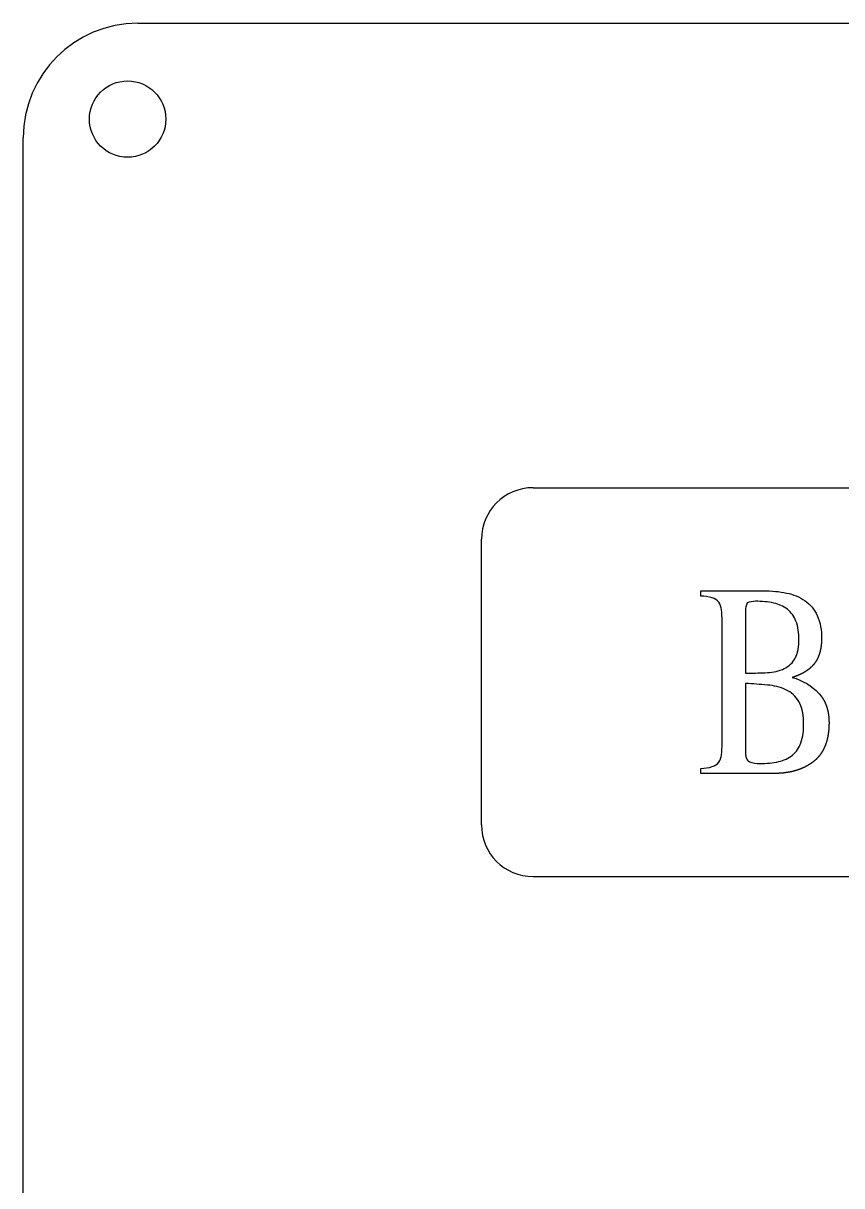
# Model space of a CAD drawing. Header units: millimetres. Extents: x -2194 to 1361, y -607 to 684.
# Drawn here: x 547 to 568.44, y 600.08 to 630.52 of the extents above; entities that cross this region are included whole.
import ezdxf

# ---------------------------------------------------------------- set-up
doc = ezdxf.new("R2010")
doc.units = ezdxf.units.MM
doc.layers.add('l1 2mm', color=7, linetype='Continuous', lineweight=25, true_color=0x000000)
doc.layers.add('l2 2mm', color=7, linetype='Continuous', lineweight=25, true_color=0x000000)

msp = doc.modelspace()

# ---------------------------------------------------------------- linework, layer by layer
at = {"layer": 'l1 2mm', "color": 5, "true_color": 0x0000ff}
for p, q in [((560.35, 618.355), (610.928, 618.355)), ((559, 609.525), (559, 617.005)), ((560.35, 608.175), (610.928, 608.175))]:
    msp.add_line(p, q, dxfattribs=at)
at = {"layer": 'l1 2mm', "color": 5, "true_color": 0x0000ff, "flags": 128}
for points in [[(568.102, 612.203), (568.102, 612.198), (568.102, 612.193), (568.102, 612.187), (568.102, 612.182), (568.102, 612.177), (568.102, 612.171), (568.102, 612.166), (568.102, 612.161), (568.101, 612.156), (568.101, 612.15), (568.101, 612.145), (568.101, 612.14), (568.101, 612.135), (568.101, 612.13), (568.101, 612.124), (568.1, 612.119), (568.1, 612.114), (568.1, 612.109), (568.1, 612.104), (568.099, 612.098), (568.099, 612.093), (568.099, 612.088), (568.099, 612.083), (568.098, 612.078), (568.098, 612.073), (568.098, 612.068), (568.098, 612.063), (568.097, 612.058), (568.097, 612.053), (568.096, 612.048), (568.096, 612.043), (568.096, 612.038), (568.095, 612.033), (568.095, 612.028), (568.095, 612.023), (568.094, 612.018), (568.094, 612.013), (568.093, 612.008), (568.093, 612.003), (568.092, 611.998), (568.092, 611.993), (568.091, 611.988), (568.091, 611.983), (568.09, 611.978), (568.09, 611.974), (568.089, 611.969), (568.089, 611.964), (568.088, 611.959), (568.087, 611.954), (568.087, 611.949), (568.086, 611.945), (568.086, 611.94), (568.085, 611.935), (568.084, 611.93), (568.084, 611.926), (568.083, 611.921), (568.082, 611.916), (568.082, 611.911), (568.081, 611.907), (568.08, 611.902), (568.08, 611.897), (568.079, 611.893), (568.078, 611.888), (568.077, 611.883), (568.077, 611.879), (568.076, 611.874), (568.075, 611.869), (568.074, 611.865), (568.073, 611.86), (568.072, 611.856), (568.072, 611.851), (568.071, 611.846), (568.07, 611.842), (568.069, 611.837), (568.068, 611.833), (568.067, 611.828), (568.066, 611.824), (568.065, 611.819), (568.064, 611.815), (568.063, 611.81), (568.063, 611.806), (568.062, 611.801), (568.061, 611.797), (568.06, 611.793), (568.059, 611.788), (568.057, 611.784), (568.056, 611.779), (568.055, 611.775), (568.054, 611.771), (568.053, 611.766), (568.052, 611.762), (568.051, 611.757), (568.05, 611.753), (568.049, 611.749), (568.048, 611.745), (568.047, 611.74), (568.045, 611.736), (568.044, 611.732), (568.043, 611.727), (568.042, 611.723), (568.041, 611.719), (568.039, 611.715), (568.038, 611.71), (568.037, 611.706), (568.036, 611.702), (568.034, 611.698), (568.033, 611.694), (568.032, 611.69), (568.031, 611.685), (568.029, 611.681), (568.028, 611.677), (568.027, 611.673), (568.025, 611.669), (568.024, 611.665), (568.022, 611.661), (568.021, 611.657), (568.02, 611.653), (568.018, 611.648), (568.017, 611.644), (568.015, 611.64), (568.014, 611.636), (568.013, 611.632), (568.011, 611.628), (568.01, 611.624), (568.008, 611.62), (568.007, 611.616), (568.005, 611.613), (568.004, 611.609), (568.002, 611.605), (568, 611.601), (567.999, 611.597), (567.997, 611.593), (567.996, 611.589), (567.994, 611.585), (567.992, 611.581), (567.991, 611.577), (567.989, 611.574), (567.988, 611.57), (567.986, 611.566), (567.984, 611.562), (567.983, 611.558), (567.981, 611.555), (567.979, 611.551), (567.977, 611.547), (567.976, 611.543), (567.974, 611.54), (567.972, 611.536), (567.97, 611.532), (567.969, 611.528), (567.967, 611.525), (567.965, 611.521), (567.963, 611.517), (567.961, 611.514), (567.959, 611.51), (567.958, 611.506), (567.956, 611.503), (567.954, 611.499), (567.952, 611.496), (567.95, 611.492), (567.948, 611.488), (567.946, 611.485), (567.944, 611.481), (567.942, 611.478), (567.94, 611.474), (567.938, 611.471), (567.936, 611.467), (567.934, 611.464), (567.932, 611.46), (567.93, 611.457), (567.928, 611.453), (567.926, 611.45), (567.924, 611.446), (567.922, 611.443), (567.92, 611.439), (567.918, 611.436), (567.916, 611.433), (567.914, 611.429), (567.912, 611.426), (567.909, 611.422), (567.907, 611.419), (567.905, 611.416), (567.903, 611.412), (567.901, 611.409), (567.899, 611.406), (567.896, 611.402), (567.894, 611.399), (567.892, 611.396), (567.89, 611.393), (567.887, 611.389), (567.885, 611.386), (567.883, 611.383), (567.881, 611.38), (567.878, 611.376), (567.876, 611.373), (567.874, 611.37), (567.871, 611.367), (567.869, 611.364), (567.866, 611.36), (567.864, 611.357), (567.862, 611.354), (567.859, 611.351), (567.857, 611.348), (567.854, 611.345), (567.852, 611.342), (567.85, 611.339), (567.847, 611.336), (567.845, 611.332), (567.842, 611.329), (567.84, 611.326), (567.837, 611.323), (567.835, 611.32), (567.832, 611.317), (567.829, 611.314), (567.827, 611.311), (567.824, 611.308), (567.822, 611.305), (567.819, 611.302), (567.817, 611.3), (567.814, 611.297), (567.811, 611.294), (567.809, 611.291), (567.806, 611.288), (567.803, 611.285), (567.801, 611.282), (567.798, 611.279), (567.795, 611.276), (567.792, 611.274), (567.79, 611.271), (567.787, 611.268), (567.784, 611.265), (567.781, 611.262), (567.779, 611.26), (567.776, 611.257), (567.773, 611.254), (567.77, 611.251), (567.767, 611.249), (567.765, 611.246), (567.762, 611.243), (567.759, 611.24), (567.756, 611.238), (567.753, 611.235), (567.75, 611.232), (567.747, 611.23), (567.744, 611.227), (567.741, 611.224), (567.738, 611.222), (567.736, 611.219), (567.733, 611.217), (567.73, 611.214), (567.727, 611.211), (567.724, 611.209), (567.721, 611.206), (567.718, 611.204), (567.714, 611.201), (567.711, 611.199), (567.708, 611.196), (567.705, 611.194), (567.702, 611.191), (567.699, 611.189), (567.696, 611.186), (567.693, 611.184), (567.69, 611.181), (567.687, 611.179), (567.683, 611.176), (567.68, 611.174), (567.677, 611.171), (567.674, 611.169), (567.671, 611.167), (567.668, 611.164), (567.665, 611.162), (567.661, 611.16), (567.658, 611.157), (567.655, 611.155), (567.652, 611.152), (567.649, 611.15), (567.645, 611.148), (567.642, 611.146), (567.639, 611.143), (567.636, 611.141), (567.632, 611.139), (567.629, 611.136), (567.626, 611.134), (567.622, 611.132), (567.619, 611.13), (567.616, 611.127), (567.613, 611.125), (567.609, 611.123), (567.606, 611.121), (567.603, 611.119), (567.599, 611.116), (567.596, 611.114), (567.593, 611.112), (567.589, 611.11), (567.586, 611.108), (567.582, 611.106), (567.579, 611.103), (567.576, 611.101), (567.572, 611.099), (567.569, 611.097), (567.565, 611.095), (567.562, 611.093), (567.559, 611.091), (567.555, 611.089), (567.552, 611.087), (567.548, 611.085), (567.545, 611.083), (567.541, 611.081), (567.538, 611.079), (567.534, 611.077), (567.531, 611.075), (567.527, 611.073), (567.524, 611.071), (567.52, 611.069), (567.517, 611.067), (567.513, 611.065), (567.51, 611.063), (567.506, 611.061), (567.503, 611.059), (567.499, 611.057), (567.496, 611.055), (567.492, 611.054), (567.488, 611.052), (567.485, 611.05), (567.481, 611.048), (567.478, 611.046), (567.474, 611.044), (567.47, 611.043), (567.467, 611.041), (567.463, 611.039), (567.459, 611.037), (567.456, 611.035), (567.452, 611.034), (567.448, 611.032), (567.445, 611.03), (567.441, 611.028), (567.437, 611.027), (567.434, 611.025), (567.43, 611.023), (567.426, 611.021), (567.422, 611.02), (567.419, 611.018), (567.415, 611.016), (567.411, 611.015), (567.407, 611.013), (567.404, 611.011), (567.4, 611.01), (567.396, 611.008), (567.392, 611.007), (567.389, 611.005), (567.385, 611.003), (567.381, 611.002), (567.377, 611), (567.373, 610.999), (567.369, 610.997), (567.366, 610.996), (567.362, 610.994), (567.358, 610.993), (567.354, 610.991), (567.35, 610.99), (567.346, 610.988), (567.342, 610.987), (567.338, 610.985), (567.335, 610.984), (567.331, 610.982), (567.327, 610.981), (567.323, 610.979), (567.319, 610.978), (567.315, 610.976), (567.311, 610.975), (567.307, 610.974), (567.303, 610.972), (567.299, 610.971), (567.295, 610.969), (567.291, 610.968), (567.287, 610.967), (567.283, 610.965), (567.279, 610.964), (567.275, 610.963), (567.271, 610.961), (567.267, 610.96), (567.263, 610.959), (567.259, 610.958), (567.255, 610.956), (567.251, 610.955), (567.247, 610.954), (567.243, 610.953), (567.238, 610.951), (567.234, 610.95), (567.23, 610.949), (567.226, 610.948), (567.222, 610.947), (567.218, 610.945), (567.214, 610.944), (567.21, 610.943), (567.205, 610.942), (567.201, 610.941), (567.197, 610.94), (567.193, 610.938), (567.189, 610.937), (567.184, 610.936), (567.18, 610.935), (567.176, 610.934), (567.172, 610.933), (567.168, 610.932), (567.163, 610.931), (567.159, 610.93), (567.155, 610.929), (567.151, 610.928), (567.146, 610.927), (567.142, 610.926), (567.138, 610.925), (567.133, 610.924), (567.129, 610.923), (567.125, 610.922), (567.121, 610.921), (567.116, 610.92), (567.112, 610.919), (567.108, 610.918), (567.103, 610.917), (567.099, 610.916), (567.095, 610.915), (567.09, 610.914), (567.086, 610.914), (567.081, 610.913), (567.077, 610.912), (567.073, 610.911), (567.068, 610.91), (567.064, 610.909), (567.059, 610.908), (567.055, 610.908), (567.05, 610.907), (567.046, 610.906), (567.042, 610.905), (567.037, 610.905), (567.033, 610.904), (567.028, 610.903), (567.024, 610.902), (567.019, 610.902), (567.015, 610.901), (567.01, 610.9), (567.006, 610.899), (567.001, 610.899), (566.997, 610.898), (566.992, 610.897), (566.987, 610.897), (566.983, 610.896), (566.978, 610.895), (566.974, 610.895), (566.969, 610.894), (566.965, 610.894), (566.96, 610.893), (566.955, 610.892), (566.951, 610.892), (566.946, 610.891), (566.942, 610.891), (566.937, 610.89), (566.932, 610.89), (566.928, 610.889), (566.923, 610.888), (566.918, 610.888), (566.914, 610.887), (566.909, 610.887), (566.904, 610.886), (566.9, 610.886), (566.895, 610.886), (566.89, 610.885), (566.885, 610.885), (566.881, 610.884), (566.876, 610.884), (566.871, 610.883), (566.866, 610.883), (566.862, 610.883), (566.857, 610.882), (566.852, 610.882), (566.847, 610.881), (566.843, 610.881), (566.838, 610.881), (566.833, 610.88), (566.828, 610.88), (566.823, 610.88), (566.818, 610.879), (566.814, 610.879), (566.809, 610.879), (566.804, 610.879), (566.799, 610.878), (566.794, 610.878), (566.789, 610.878), (566.784, 610.878), (566.78, 610.877), (566.775, 610.877), (566.77, 610.877), (566.765, 610.877), (566.76, 610.876), (566.755, 610.876), (566.75, 610.876), (566.745, 610.876), (566.74, 610.876), (566.735, 610.876), (566.73, 610.876), (566.725, 610.875), (566.72, 610.875), (566.715, 610.875), (566.71, 610.875), (566.705, 610.875), (566.7, 610.875), (566.695, 610.875), (566.69, 610.875), (566.685, 610.875), (566.68, 610.875), (566.675, 610.875), (566.67, 610.875), (566.665, 610.875), (564.744, 610.875), (564.744, 611.005, 0.073225), (565.044, 611.052, 0.147434), (565.213, 611.167, 0.134396), (565.286, 611.362, 0.029437), (565.3, 611.655), (565.3, 614.868, 0.029437), (565.286, 615.161, 0.134396), (565.213, 615.356, 0.147434), (565.044, 615.471, 0.073225), (564.744, 615.518), (564.744, 615.655), (566.398, 615.655, -0.051277), (566.993, 615.598, -0.105), (567.474, 615.395, -0.127328), (567.791, 615.013, -0.112693), (567.907, 614.413), (567.907, 614.41), (567.907, 614.407), (567.907, 614.404), (567.907, 614.4), (567.907, 614.397), (567.907, 614.394), (567.907, 614.391), (567.907, 614.388), (567.907, 614.384), (567.907, 614.381), (567.907, 614.378), (567.907, 614.375), (567.906, 614.372), (567.906, 614.369), (567.906, 614.366), (567.906, 614.362), (567.906, 614.359), (567.906, 614.356), (567.906, 614.353), (567.906, 614.35), (567.906, 614.347), (567.906, 614.344), (567.905, 614.341), (567.905, 614.337), (567.905, 614.334), (567.905, 614.331), (567.905, 614.328), (567.905, 614.325), (567.905, 614.322), (567.904, 614.319), (567.904, 614.316), (567.904, 614.313), (567.904, 614.31), (567.904, 614.307), (567.903, 614.304), (567.903, 614.301), (567.903, 614.298), (567.903, 614.295), (567.903, 614.292), (567.902, 614.289), (567.902, 614.286), (567.902, 614.283), (567.902, 614.28), (567.901, 614.277), (567.901, 614.274), (567.901, 614.271), (567.901, 614.268), (567.9, 614.265), (567.9, 614.262), (567.9, 614.259), (567.9, 614.256), (567.899, 614.253), (567.899, 614.25), (567.899, 614.247), (567.898, 614.244), (567.898, 614.241), (567.898, 614.238), (567.897, 614.235), (567.897, 614.232), (567.897, 614.229), (567.896, 614.226), (567.896, 614.224), (567.896, 614.221), (567.895, 614.218), (567.895, 614.215), (567.895, 614.212), (567.894, 614.209), (567.894, 614.206), (567.894, 614.203), (567.893, 614.201), (567.893, 614.198), (567.892, 614.195), (567.892, 614.192), (567.892, 614.189), (567.891, 614.186), (567.891, 614.183), (567.89, 614.181), (567.89, 614.178), (567.889, 614.175), (567.889, 614.172), (567.888, 614.169), (567.888, 614.167), (567.888, 614.164), (567.887, 614.161), (567.887, 614.158), (567.886, 614.155), (567.886, 614.153), (567.885, 614.15), (567.885, 614.147), (567.884, 614.144), (567.884, 614.142), (567.883, 614.139), (567.883, 614.136), (567.882, 614.133), (567.882, 614.131), (567.881, 614.128), (567.88, 614.125), (567.88, 614.122), (567.879, 614.12), (567.879, 614.117), (567.878, 614.114), (567.878, 614.112), (567.877, 614.109), (567.877, 614.106), (567.876, 614.103), (567.875, 614.101), (567.875, 614.098), (567.874, 614.095), (567.874, 614.093), (567.873, 614.09), (567.872, 614.087), (567.872, 614.085), (567.871, 614.082), (567.87, 614.08), (567.87, 614.077), (567.869, 614.074), (567.868, 614.072), (567.868, 614.069), (567.867, 614.066), (567.866, 614.064), (567.866, 614.061), (567.865, 614.059), (567.864, 614.056), (567.864, 614.053), (567.863, 614.051), (567.862, 614.048), (567.862, 614.046), (567.861, 614.043), (567.86, 614.041), (567.859, 614.038), (567.859, 614.035), (567.858, 614.033), (567.857, 614.03), (567.856, 614.028), (567.856, 614.025), (567.855, 614.023), (567.854, 614.02), (567.853, 614.018), (567.853, 614.015), (567.852, 614.013), (567.851, 614.01), (567.85, 614.008), (567.849, 614.005), (567.849, 614.003), (567.848, 614), (567.847, 613.998), (567.846, 613.995), (567.845, 613.993), (567.845, 613.99), (567.844, 613.988), (567.843, 613.985), (567.842, 613.983), (567.841, 613.981), (567.84, 613.978), (567.839, 613.976), (567.839, 613.973), (567.838, 613.971), (567.837, 613.968), (567.836, 613.966), (567.835, 613.964), (567.834, 613.961), (567.833, 613.959), (567.832, 613.956), (567.831, 613.954), (567.83, 613.952), (567.829, 613.949), (567.829, 613.947), (567.828, 613.944), (567.827, 613.942), (567.826, 613.94), (567.825, 613.937), (567.824, 613.935), (567.823, 613.933), (567.822, 613.93), (567.821, 613.928), (567.82, 613.926), (567.819, 613.923), (567.818, 613.921), (567.817, 613.919), (567.816, 613.916), (567.815, 613.914), (567.814, 613.912), (567.813, 613.91), (567.812, 613.907), (567.811, 613.905), (567.81, 613.903), (567.809, 613.9), (567.808, 613.898), (567.807, 613.896), (567.805, 613.894), (567.804, 613.891), (567.803, 613.889), (567.802, 613.887), (567.801, 613.885), (567.8, 613.882), (567.799, 613.88), (567.798, 613.878), (567.797, 613.876), (567.796, 613.874), (567.795, 613.871), (567.793, 613.869), (567.792, 613.867), (567.791, 613.865), (567.79, 613.863), (567.789, 613.86), (567.788, 613.858), (567.787, 613.856), (567.785, 613.854), (567.784, 613.852), (567.783, 613.85), (567.782, 613.848), (567.781, 613.845), (567.779, 613.843), (567.778, 613.841), (567.777, 613.839), (567.776, 613.837), (567.775, 613.835), (567.773, 613.833), (567.772, 613.83), (567.771, 613.828), (567.77, 613.826), (567.768, 613.824), (567.767, 613.822), (567.766, 613.82), (567.765, 613.818), (567.763, 613.816), (567.762, 613.814), (567.761, 613.812), (567.76, 613.81), (567.758, 613.808), (567.757, 613.806), (567.756, 613.804), (567.754, 613.802), (567.753, 613.799), (567.752, 613.797), (567.75, 613.795), (567.749, 613.793), (567.748, 613.791), (567.746, 613.789), (567.745, 613.787), (567.744, 613.785), (567.742, 613.783), (567.741, 613.781), (567.74, 613.779), (567.738, 613.777), (567.737, 613.775), (567.735, 613.774), (567.734, 613.772), (567.733, 613.77), (567.731, 613.768), (567.73, 613.766), (567.728, 613.764), (567.727, 613.762), (567.726, 613.76), (567.724, 613.758), (567.723, 613.756), (567.721, 613.754), (567.72, 613.752), (567.718, 613.75), (567.717, 613.748), (567.716, 613.747), (567.714, 613.745), (567.713, 613.743), (567.711, 613.741), (567.71, 613.739), (567.708, 613.737), (567.707, 613.735), (567.705, 613.733), (567.704, 613.731), (567.702, 613.73), (567.7, 613.728), (567.699, 613.726), (567.697, 613.724), (567.696, 613.722), (567.694, 613.72), (567.693, 613.718), (567.691, 613.717), (567.69, 613.715), (567.688, 613.713), (567.686, 613.711), (567.685, 613.709), (567.683, 613.707), (567.682, 613.706), (567.68, 613.704), (567.678, 613.702), (567.677, 613.7), (567.675, 613.698), (567.673, 613.697), (567.672, 613.695), (567.67, 613.693), (567.668, 613.691), (567.667, 613.689), (567.665, 613.688), (567.663, 613.686), (567.662, 613.684), (567.66, 613.682), (567.658, 613.681), (567.657, 613.679), (567.655, 613.677), (567.653, 613.675), (567.651, 613.674), (567.65, 613.672), (567.648, 613.67), (567.646, 613.668), (567.644, 613.667), (567.643, 613.665), (567.641, 613.663), (567.639, 613.661), (567.637, 613.66), (567.636, 613.658), (567.634, 613.656), (567.632, 613.655), (567.63, 613.653), (567.628, 613.651), (567.627, 613.649), (567.625, 613.648), (567.623, 613.646), (567.621, 613.644), (567.619, 613.643), (567.617, 613.641), (567.616, 613.639), (567.614, 613.638), (567.612, 613.636), (567.61, 613.634), (567.608, 613.633), (567.606, 613.631), (567.604, 613.629), (567.602, 613.628), (567.6, 613.626), (567.599, 613.624), (567.597, 613.623), (567.595, 613.621), (567.593, 613.619), (567.591, 613.618), (567.589, 613.616), (567.587, 613.615), (567.585, 613.613), (567.583, 613.611), (567.581, 613.61), (567.579, 613.608), (567.577, 613.607), (567.575, 613.605), (567.573, 613.603), (567.571, 613.602), (567.569, 613.6), (567.567, 613.599), (567.565, 613.597), (567.563, 613.595), (567.561, 613.594), (567.559, 613.592), (567.557, 613.591), (567.555, 613.589), (567.553, 613.588), (567.551, 613.586), (567.548, 613.585), (567.546, 613.583), (567.544, 613.581), (567.542, 613.58), (567.54, 613.578), (567.538, 613.577), (567.536, 613.575), (567.534, 613.574), (567.532, 613.572), (567.529, 613.571), (567.527, 613.569), (567.525, 613.568), (567.523, 613.566), (567.521, 613.565), (567.519, 613.563), (567.517, 613.562), (567.514, 613.56), (567.512, 613.559), (567.51, 613.557), (567.508, 613.556), (567.506, 613.554), (567.503, 613.553), (567.501, 613.551), (567.499, 613.55), (567.497, 613.548), (567.494, 613.547), (567.492, 613.546), (567.49, 613.544), (567.488, 613.543), (567.485, 613.541), (567.483, 613.54), (567.481, 613.538), (567.479, 613.537), (567.476, 613.535), (567.474, 613.534), (567.472, 613.533), (567.469, 613.531), (567.467, 613.53), (567.465, 613.528), (567.462, 613.527), (567.46, 613.526), (567.458, 613.524), (567.455, 613.523), (567.453, 613.521), (567.451, 613.52), (567.448, 613.519), (567.446, 613.517), (567.443, 613.516), (567.441, 613.515), (567.439, 613.513), (567.436, 613.512), (567.434, 613.51), (567.431, 613.509), (567.429, 613.508), (567.427, 613.506), (567.424, 613.505), (567.422, 613.504), (567.419, 613.502), (567.417, 613.501), (567.414, 613.5), (567.412, 613.498), (567.409, 613.497), (567.407, 613.496), (567.404, 613.494), (567.402, 613.493), (567.399, 613.492), (567.397, 613.491), (567.394, 613.489), (567.392, 613.488), (567.389, 613.487), (567.387, 613.485), (567.384, 613.484), (567.382, 613.483), (567.379, 613.482), (567.377, 613.48), (567.374, 613.479), (567.371, 613.478), (567.369, 613.476), (567.366, 613.475), (567.364, 613.474), (567.361, 613.473), (567.359, 613.471), (567.356, 613.47), (567.353, 613.469), (567.351, 613.468), (567.348, 613.467), (567.345, 613.465), (567.343, 613.464), (567.34, 613.463), (567.337, 613.462), (567.335, 613.46), (567.332, 613.459), (567.329, 613.458), (567.327, 613.457), (567.324, 613.456), (567.321, 613.454), (567.319, 613.453), (567.316, 613.452), (567.313, 613.451), (567.31, 613.45), (567.308, 613.449), (567.305, 613.447), (567.302, 613.446), (567.3, 613.445), (567.297, 613.444), (567.294, 613.443), (567.291, 613.442), (567.288, 613.44), (567.286, 613.439), (567.283, 613.438), (567.28, 613.437), (567.277, 613.436), (567.275, 613.435), (567.272, 613.434), (567.269, 613.432), (567.266, 613.431), (567.263, 613.43), (567.26, 613.429), (567.258, 613.428), (567.255, 613.427), (567.252, 613.426), (567.249, 613.425), (567.246, 613.424), (567.243, 613.423), (567.24, 613.421), (567.237, 613.42), (567.235, 613.419), (567.232, 613.418), (567.229, 613.417), (567.226, 613.416), (567.223, 613.415), (567.22, 613.414), (567.217, 613.413), (567.214, 613.412), (567.211, 613.411), (567.208, 613.41), (567.205, 613.409), (567.202, 613.408), (567.199, 613.407), (567.196, 613.406), (567.193, 613.405), (567.19, 613.404), (567.187, 613.403), (567.184, 613.402), (567.181, 613.401), (567.178, 613.4), (567.175, 613.399), (567.172, 613.398), (567.169, 613.397), (567.166, 613.396), (567.163, 613.395), (567.16, 613.394), (567.157, 613.393), (567.154, 613.392), (567.151, 613.391), (567.148, 613.39), (567.145, 613.389), (567.141, 613.388, -0.137708), (567.838, 612.969), (567.84, 612.967), (567.842, 612.964), (567.844, 612.962), (567.846, 612.96), (567.849, 612.958), (567.851, 612.955), (567.853, 612.953), (567.855, 612.951), (567.857, 612.948), (567.859, 612.946), (567.86, 612.944), (567.862, 612.941), (567.864, 612.939), (567.866, 612.937), (567.868, 612.934), (567.87, 612.932), (567.872, 612.93), (567.874, 612.927), (567.876, 612.925), (567.878, 612.923), (567.88, 612.92), (567.882, 612.918), (567.884, 612.916), (567.885, 612.913), (567.887, 612.911), (567.889, 612.908), (567.891, 612.906), (567.893, 612.903), (567.895, 612.901), (567.896, 612.899), (567.898, 612.896), (567.9, 612.894), (567.902, 612.891), (567.904, 612.889), (567.905, 612.886), (567.907, 612.884), (567.909, 612.882), (567.911, 612.879), (567.913, 612.877), (567.914, 612.874), (567.916, 612.872), (567.918, 612.869), (567.919, 612.867), (567.921, 612.864), (567.923, 612.862), (567.925, 612.859), (567.926, 612.857), (567.928, 612.854), (567.93, 612.851), (567.931, 612.849), (567.933, 612.846), (567.935, 612.844), (567.936, 612.841), (567.938, 612.839), (567.939, 612.836), (567.941, 612.834), (567.943, 612.831), (567.944, 612.828), (567.946, 612.826), (567.947, 612.823), (567.949, 612.821), (567.951, 612.818), (567.952, 612.815), (567.954, 612.813), (567.955, 612.81), (567.957, 612.808), (567.958, 612.805), (567.96, 612.802), (567.961, 612.8), (567.963, 612.797), (567.964, 612.794), (567.966, 612.792), (567.967, 612.789), (567.969, 612.786), (567.97, 612.784), (567.972, 612.781), (567.973, 612.778), (567.974, 612.775), (567.976, 612.773), (567.977, 612.77), (567.979, 612.767), (567.98, 612.765), (567.982, 612.762), (567.983, 612.759), (567.984, 612.756), (567.986, 612.754), (567.987, 612.751), (567.988, 612.748), (567.99, 612.745), (567.991, 612.743), (567.992, 612.74), (567.994, 612.737), (567.995, 612.734), (567.996, 612.731), (567.998, 612.729), (567.999, 612.726), (568, 612.723), (568.001, 612.72), (568.003, 612.717), (568.004, 612.715), (568.005, 612.712), (568.007, 612.709), (568.008, 612.706), (568.009, 612.703), (568.01, 612.7), (568.011, 612.698), (568.013, 612.695), (568.014, 612.692), (568.015, 612.689), (568.016, 612.686), (568.017, 612.683), (568.019, 612.68), (568.02, 612.677), (568.021, 612.674), (568.022, 612.672), (568.023, 612.669), (568.024, 612.666), (568.025, 612.663), (568.026, 612.66), (568.028, 612.657), (568.029, 612.654), (568.03, 612.651), (568.031, 612.648), (568.032, 612.645), (568.033, 612.642), (568.034, 612.639), (568.035, 612.636), (568.036, 612.633), (568.037, 612.63), (568.038, 612.627), (568.039, 612.624), (568.04, 612.621), (568.041, 612.618), (568.042, 612.615), (568.043, 612.612), (568.044, 612.609), (568.045, 612.606), (568.046, 612.603), (568.047, 612.6), (568.048, 612.597), (568.049, 612.594), (568.05, 612.591), (568.051, 612.588), (568.051, 612.585), (568.052, 612.581), (568.053, 612.578), (568.054, 612.575), (568.055, 612.572), (568.056, 612.569), (568.057, 612.566), (568.058, 612.563), (568.058, 612.56), (568.059, 612.557), (568.06, 612.553), (568.061, 612.55), (568.062, 612.547), (568.062, 612.544), (568.063, 612.541), (568.064, 612.538), (568.065, 612.535), (568.066, 612.531), (568.066, 612.528), (568.067, 612.525), (568.068, 612.522), (568.069, 612.519), (568.069, 612.515), (568.07, 612.512), (568.071, 612.509), (568.071, 612.506), (568.072, 612.502), (568.073, 612.499), (568.074, 612.496), (568.074, 612.493), (568.075, 612.49), (568.076, 612.486), (568.076, 612.483), (568.077, 612.48), (568.077, 612.476), (568.078, 612.473), (568.079, 612.47), (568.079, 612.467), (568.08, 612.463), (568.08, 612.46), (568.081, 612.457), (568.082, 612.453), (568.082, 612.45), (568.083, 612.447), (568.083, 612.443), (568.084, 612.44), (568.084, 612.437), (568.085, 612.433), (568.085, 612.43), (568.086, 612.427), (568.086, 612.423), (568.087, 612.42), (568.087, 612.417), (568.088, 612.413), (568.088, 612.41), (568.089, 612.406), (568.089, 612.403), (568.09, 612.4), (568.09, 612.396), (568.091, 612.393), (568.091, 612.389), (568.091, 612.386), (568.092, 612.382), (568.092, 612.379), (568.093, 612.376), (568.093, 612.372), (568.093, 612.369), (568.094, 612.365), (568.094, 612.362), (568.094, 612.358), (568.095, 612.355), (568.095, 612.351), (568.095, 612.348), (568.096, 612.344), (568.096, 612.341), (568.096, 612.337), (568.097, 612.334), (568.097, 612.33), (568.097, 612.327), (568.098, 612.323), (568.098, 612.32), (568.098, 612.316), (568.098, 612.313), (568.099, 612.309), (568.099, 612.305), (568.099, 612.302), (568.099, 612.298), (568.099, 612.295), (568.1, 612.291), (568.1, 612.288), (568.1, 612.284), (568.1, 612.28), (568.1, 612.277), (568.1, 612.273), (568.101, 612.27), (568.101, 612.266), (568.101, 612.262), (568.101, 612.259), (568.101, 612.255), (568.101, 612.251), (568.101, 612.248), (568.101, 612.244), (568.101, 612.24), (568.102, 612.237), (568.102, 612.233), (568.102, 612.229), (568.102, 612.226), (568.102, 612.222), (568.102, 612.218), (568.102, 612.215), (568.102, 612.211), (568.102, 612.207)], [(567.315, 614.384, 0.097553), (567.235, 614.865, 0.12804), (567.011, 615.171, 0.115059), (566.658, 615.334, 0.054848), (566.181, 615.381, 0.096289), (565.957, 615.338, 0.102624), (565.914, 615.128), (565.914, 613.496, 0.000386), (566.434, 613.511, 0.089968), (566.881, 613.597, 0.154795), (567.196, 613.857), (567.197, 613.859), (567.197, 613.86), (567.198, 613.861), (567.199, 613.863), (567.2, 613.864), (567.201, 613.866), (567.202, 613.867), (567.203, 613.869), (567.204, 613.87), (567.205, 613.872), (567.206, 613.873), (567.207, 613.874), (567.207, 613.876), (567.208, 613.877), (567.209, 613.879), (567.21, 613.88), (567.211, 613.882), (567.212, 613.883), (567.213, 613.885), (567.214, 613.886), (567.214, 613.888), (567.215, 613.889), (567.216, 613.891), (567.217, 613.892), (567.218, 613.894), (567.219, 613.896), (567.219, 613.897), (567.22, 613.899), (567.221, 613.9), (567.222, 613.902), (567.223, 613.903), (567.224, 613.905), (567.224, 613.906), (567.225, 613.908), (567.226, 613.91), (567.227, 613.911), (567.228, 613.913), (567.228, 613.914), (567.229, 613.916), (567.23, 613.918), (567.231, 613.919), (567.232, 613.921), (567.232, 613.922), (567.233, 613.924), (567.234, 613.926), (567.235, 613.927), (567.235, 613.929), (567.236, 613.931), (567.237, 613.932), (567.238, 613.934), (567.238, 613.936), (567.239, 613.937), (567.24, 613.939), (567.241, 613.941), (567.241, 613.942), (567.242, 613.944), (567.243, 613.946), (567.243, 613.947), (567.244, 613.949), (567.245, 613.951), (567.246, 613.953), (567.246, 613.954), (567.247, 613.956), (567.248, 613.958), (567.248, 613.96), (567.249, 613.961), (567.25, 613.963), (567.251, 613.965), (567.251, 613.967), (567.252, 613.968), (567.253, 613.97), (567.253, 613.972), (567.254, 613.974), (567.255, 613.975), (567.255, 613.977), (567.256, 613.979), (567.257, 613.981), (567.257, 613.983), (567.258, 613.984), (567.258, 613.986), (567.259, 613.988), (567.26, 613.99), (567.26, 613.992), (567.261, 613.994), (567.262, 613.995), (567.262, 613.997), (567.263, 613.999), (567.263, 614.001), (567.264, 614.003), (567.265, 614.005), (567.265, 614.006), (567.266, 614.008), (567.266, 614.01), (567.267, 614.012), (567.268, 614.014), (567.268, 614.016), (567.269, 614.018), (567.269, 614.02), (567.27, 614.022), (567.271, 614.024), (567.271, 614.025), (567.272, 614.027), (567.272, 614.029), (567.273, 614.031), (567.273, 614.033), (567.274, 614.035), (567.274, 614.037), (567.275, 614.039), (567.275, 614.041), (567.276, 614.043), (567.277, 614.045), (567.277, 614.047), (567.278, 614.049), (567.278, 614.051), (567.279, 614.053), (567.279, 614.055), (567.28, 614.057), (567.28, 614.059), (567.281, 614.061), (567.281, 614.063), (567.282, 614.065), (567.282, 614.067), (567.283, 614.069), (567.283, 614.071), (567.284, 614.073), (567.284, 614.075), (567.285, 614.077), (567.285, 614.079), (567.285, 614.081), (567.286, 614.083), (567.286, 614.085), (567.287, 614.087), (567.287, 614.09), (567.288, 614.092), (567.288, 614.094), (567.289, 614.096), (567.289, 614.098), (567.289, 614.1), (567.29, 614.102), (567.29, 614.104), (567.291, 614.106), (567.291, 614.109), (567.292, 614.111), (567.292, 614.113), (567.292, 614.115), (567.293, 614.117), (567.293, 614.119), (567.294, 614.121), (567.294, 614.124), (567.294, 614.126), (567.295, 614.128), (567.295, 614.13), (567.295, 614.132), (567.296, 614.134), (567.296, 614.137), (567.297, 614.139), (567.297, 614.141), (567.297, 614.143), (567.298, 614.145), (567.298, 614.148), (567.298, 614.15), (567.299, 614.152), (567.299, 614.154), (567.299, 614.157), (567.3, 614.159), (567.3, 614.161), (567.3, 614.163), (567.301, 614.166), (567.301, 614.168), (567.301, 614.17), (567.302, 614.172), (567.302, 614.175), (567.302, 614.177), (567.303, 614.179), (567.303, 614.182), (567.303, 614.184), (567.303, 614.186), (567.304, 614.189), (567.304, 614.191), (567.304, 614.193), (567.305, 614.195), (567.305, 614.198), (567.305, 614.2), (567.305, 614.202), (567.306, 614.205), (567.306, 614.207), (567.306, 614.21), (567.306, 614.212), (567.307, 614.214), (567.307, 614.217), (567.307, 614.219), (567.307, 614.221), (567.308, 614.224), (567.308, 614.226), (567.308, 614.229), (567.308, 614.231), (567.308, 614.233), (567.309, 614.236), (567.309, 614.238), (567.309, 614.241), (567.309, 614.243), (567.309, 614.245), (567.31, 614.248), (567.31, 614.25), (567.31, 614.253), (567.31, 614.255), (567.31, 614.258), (567.311, 614.26), (567.311, 614.263), (567.311, 614.265), (567.311, 614.268), (567.311, 614.27), (567.311, 614.273), (567.312, 614.275), (567.312, 614.278), (567.312, 614.28), (567.312, 614.283), (567.312, 614.285), (567.312, 614.288), (567.312, 614.29), (567.313, 614.293), (567.313, 614.295), (567.313, 614.298), (567.313, 614.3), (567.313, 614.303), (567.313, 614.305), (567.313, 614.308), (567.313, 614.31), (567.313, 614.313), (567.314, 614.316), (567.314, 614.318), (567.314, 614.321), (567.314, 614.323), (567.314, 614.326), (567.314, 614.329), (567.314, 614.331), (567.314, 614.334), (567.314, 614.336), (567.314, 614.339), (567.314, 614.342), (567.314, 614.344), (567.314, 614.347), (567.314, 614.35), (567.315, 614.352), (567.315, 614.355), (567.315, 614.357), (567.315, 614.36), (567.315, 614.363), (567.315, 614.365), (567.315, 614.368), (567.315, 614.371), (567.315, 614.374), (567.315, 614.376), (567.315, 614.379), (567.315, 614.382)], [(567.438, 612.175), (567.438, 612.178), (567.438, 612.18), (567.438, 612.183), (567.438, 612.186), (567.437, 612.189), (567.437, 612.192), (567.437, 612.195), (567.437, 612.198), (567.437, 612.201), (567.437, 612.204), (567.437, 612.207), (567.437, 612.209), (567.437, 612.212), (567.437, 612.215), (567.437, 612.218), (567.437, 612.221), (567.437, 612.224), (567.437, 612.227), (567.437, 612.229), (567.437, 612.232), (567.437, 612.235), (567.437, 612.238), (567.437, 612.241), (567.436, 612.244), (567.436, 612.246), (567.436, 612.249), (567.436, 612.252), (567.436, 612.255), (567.436, 612.258), (567.436, 612.26), (567.436, 612.263), (567.436, 612.266), (567.435, 612.269), (567.435, 612.271), (567.435, 612.274), (567.435, 612.277), (567.435, 612.28), (567.435, 612.282), (567.435, 612.285), (567.434, 612.288), (567.434, 612.291), (567.434, 612.293), (567.434, 612.296), (567.434, 612.299), (567.434, 612.301), (567.433, 612.304), (567.433, 612.307), (567.433, 612.31), (567.433, 612.312), (567.433, 612.315), (567.432, 612.318), (567.432, 612.32), (567.432, 612.323), (567.432, 612.326), (567.432, 612.328), (567.431, 612.331), (567.431, 612.334), (567.431, 612.336), (567.431, 612.339), (567.431, 612.341), (567.43, 612.344), (567.43, 612.347), (567.43, 612.349), (567.43, 612.352), (567.429, 612.355), (567.429, 612.357), (567.429, 612.36), (567.429, 612.362), (567.428, 612.365), (567.428, 612.368), (567.428, 612.37), (567.427, 612.373), (567.427, 612.375), (567.427, 612.378), (567.427, 612.38), (567.426, 612.383), (567.426, 612.385), (567.426, 612.388), (567.425, 612.391), (567.425, 612.393), (567.425, 612.396), (567.425, 612.398), (567.424, 612.401), (567.424, 612.403), (567.424, 612.406), (567.423, 612.408), (567.423, 612.411), (567.423, 612.413), (567.422, 612.416), (567.422, 612.418), (567.421, 612.421), (567.421, 612.423), (567.421, 612.425), (567.42, 612.428), (567.42, 612.43), (567.42, 612.433), (567.419, 612.435), (567.419, 612.438), (567.419, 612.44), (567.418, 612.443), (567.418, 612.445), (567.417, 612.447), (567.417, 612.45), (567.417, 612.452), (567.416, 612.455), (567.416, 612.457), (567.415, 612.459), (567.415, 612.462), (567.415, 612.464), (567.414, 612.467), (567.414, 612.469), (567.413, 612.471), (567.413, 612.474), (567.412, 612.476), (567.412, 612.478), (567.411, 612.481), (567.411, 612.483), (567.411, 612.485), (567.41, 612.488), (567.41, 612.49), (567.409, 612.492), (567.409, 612.495), (567.408, 612.497), (567.408, 612.499), (567.407, 612.502), (567.407, 612.504), (567.406, 612.506), (567.406, 612.509), (567.405, 612.511), (567.405, 612.513), (567.404, 612.515), (567.404, 612.518), (567.403, 612.52), (567.403, 612.522), (567.402, 612.524), (567.402, 612.527), (567.401, 612.529), (567.401, 612.531), (567.4, 612.533), (567.4, 612.536), (567.399, 612.538), (567.398, 612.54), (567.398, 612.542), (567.397, 612.544), (567.397, 612.547), (567.396, 612.549), (567.396, 612.551), (567.395, 612.553), (567.395, 612.555), (567.394, 612.558), (567.393, 612.56), (567.393, 612.562), (567.392, 612.564), (567.392, 612.566), (567.391, 612.568), (567.39, 612.571), (567.39, 612.573), (567.389, 612.575), (567.389, 612.577), (567.388, 612.579), (567.387, 612.581), (567.387, 612.583), (567.386, 612.585), (567.385, 612.588), (567.385, 612.59), (567.384, 612.592), (567.383, 612.594), (567.383, 612.596), (567.382, 612.598), (567.382, 612.6), (567.381, 612.602), (567.38, 612.604), (567.38, 612.606), (567.379, 612.608), (567.378, 612.61), (567.378, 612.612), (567.377, 612.614), (567.376, 612.616), (567.375, 612.618), (567.375, 612.621), (567.374, 612.623), (567.373, 612.625), (567.373, 612.627), (567.372, 612.629), (567.371, 612.631), (567.37, 612.633), (567.37, 612.635), (567.369, 612.637), (567.368, 612.639), (567.368, 612.64), (567.367, 612.642), (567.366, 612.644), (567.365, 612.646), (567.365, 612.648), (567.364, 612.65), (567.363, 612.652), (567.362, 612.654), (567.362, 612.656), (567.361, 612.658), (567.36, 612.66), (567.359, 612.662), (567.358, 612.664), (567.358, 612.666), (567.357, 612.668), (567.356, 612.669), (567.355, 612.671), (567.355, 612.673), (567.354, 612.675), (567.353, 612.677), (567.352, 612.679), (567.351, 612.681), (567.35, 612.683), (567.35, 612.684), (567.349, 612.686), (567.348, 612.688), (567.347, 612.69), (567.346, 612.692), (567.345, 612.694), (567.345, 612.695), (567.344, 612.697), (567.343, 612.699), (567.342, 612.701), (567.341, 612.703), (567.34, 612.705), (567.339, 612.706), (567.339, 612.708), (567.338, 612.71), (567.337, 612.712), (567.336, 612.713), (567.335, 612.715), (567.334, 612.717), (567.333, 612.719), (567.332, 612.721), (567.331, 612.722), (567.331, 612.724), (567.33, 612.726), (567.329, 612.728), (567.328, 612.729), (567.327, 612.731), (567.326, 612.733), (567.325, 612.734), (567.324, 612.736), (567.323, 612.738), (567.322, 612.74), (567.321, 612.741), (567.32, 612.743), (567.319, 612.745), (567.318, 612.746), (567.317, 612.748), (567.316, 612.75), (567.315, 612.751), (567.314, 612.753), (567.313, 612.755), (567.313, 612.756), (567.312, 612.758), (567.311, 612.76, 0.152317), (566.973, 613.066, 0.085961), (566.487, 613.189, 0.01071), (565.914, 613.229), (565.914, 611.431), (565.914, 611.429), (565.914, 611.428), (565.914, 611.426), (565.914, 611.424), (565.914, 611.423), (565.914, 611.421), (565.914, 611.42), (565.914, 611.418), (565.914, 611.417), (565.914, 611.415), (565.914, 611.414), (565.914, 611.412), (565.914, 611.411), (565.914, 611.409), (565.914, 611.408), (565.914, 611.406), (565.914, 611.405), (565.914, 611.403), (565.914, 611.402), (565.914, 611.4), (565.915, 611.399), (565.915, 611.397), (565.915, 611.396), (565.915, 611.394), (565.915, 611.393), (565.915, 611.391), (565.915, 611.39), (565.915, 611.388), (565.915, 611.387), (565.915, 611.386), (565.915, 611.384), (565.915, 611.383), (565.916, 611.381), (565.916, 611.38), (565.916, 611.378), (565.916, 611.377), (565.916, 611.376), (565.916, 611.374), (565.916, 611.373), (565.916, 611.371), (565.917, 611.37), (565.917, 611.369), (565.917, 611.367), (565.917, 611.366), (565.917, 611.364), (565.917, 611.363), (565.917, 611.362), (565.918, 611.36), (565.918, 611.359), (565.918, 611.358), (565.918, 611.356), (565.918, 611.355), (565.918, 611.354), (565.919, 611.352), (565.919, 611.351), (565.919, 611.35), (565.919, 611.348), (565.919, 611.347), (565.919, 611.346), (565.92, 611.345), (565.92, 611.343), (565.92, 611.342), (565.92, 611.341), (565.92, 611.339), (565.921, 611.338), (565.921, 611.337), (565.921, 611.336), (565.921, 611.334), (565.921, 611.333), (565.922, 611.332), (565.922, 611.331), (565.922, 611.329), (565.922, 611.328), (565.923, 611.327), (565.923, 611.326), (565.923, 611.324), (565.923, 611.323), (565.924, 611.322), (565.924, 611.321), (565.924, 611.32), (565.924, 611.318), (565.925, 611.317), (565.925, 611.316), (565.925, 611.315), (565.925, 611.314), (565.926, 611.312), (565.926, 611.311), (565.926, 611.31), (565.927, 611.309), (565.927, 611.308), (565.927, 611.307), (565.927, 611.305), (565.928, 611.304), (565.928, 611.303), (565.928, 611.302), (565.929, 611.301), (565.929, 611.3), (565.929, 611.299), (565.93, 611.298), (565.93, 611.296), (565.93, 611.295), (565.931, 611.294), (565.931, 611.293), (565.931, 611.292), (565.932, 611.291), (565.932, 611.29), (565.932, 611.289), (565.933, 611.288), (565.933, 611.287), (565.933, 611.286), (565.934, 611.285), (565.934, 611.284), (565.934, 611.283), (565.935, 611.281), (565.935, 611.28), (565.935, 611.279), (565.936, 611.278), (565.936, 611.277), (565.937, 611.276), (565.937, 611.275), (565.937, 611.274), (565.938, 611.273), (565.938, 611.272), (565.939, 611.271), (565.939, 611.27), (565.939, 611.269), (565.94, 611.268), (565.94, 611.267), (565.941, 611.266), (565.941, 611.265), (565.941, 611.264), (565.942, 611.264), (565.942, 611.263), (565.943, 611.262), (565.943, 611.261), (565.944, 611.26), (565.944, 611.259), (565.944, 611.258), (565.945, 611.257), (565.945, 611.256), (565.946, 611.255), (565.946, 611.254), (565.947, 611.253), (565.947, 611.252), (565.948, 611.252), (565.948, 611.251), (565.949, 611.25), (565.949, 611.249), (565.949, 611.248), (565.95, 611.247), (565.95, 611.246), (565.951, 611.245), (565.951, 611.245), (565.952, 611.244), (565.952, 611.243), (565.953, 611.242), (565.953, 611.241), (565.954, 611.24), (565.954, 611.239), (565.955, 611.239), (565.955, 611.238), (565.956, 611.237), (565.956, 611.236), (565.957, 611.235), (565.958, 611.235), (565.958, 611.234), (565.959, 611.233), (565.959, 611.232), (565.96, 611.231), (565.96, 611.231), (565.961, 611.23), (565.961, 611.229), (565.962, 611.228), (565.962, 611.228), (565.963, 611.227), (565.964, 611.226), (565.964, 611.225), (565.965, 611.225), (565.965, 611.224), (565.966, 611.223), (565.966, 611.222), (565.967, 611.222), (565.968, 611.221), (565.968, 611.22), (565.969, 611.22), (565.969, 611.219), (565.97, 611.218), (565.971, 611.218), (565.971, 611.217), (565.972, 611.216), (565.972, 611.215), (565.973, 611.215), (565.974, 611.214), (565.974, 611.213), (565.975, 611.213), (565.975, 611.212), (565.976, 611.212), (565.977, 611.211), (565.977, 611.21), (565.978, 611.21), (565.979, 611.209), (565.979, 611.208), (565.98, 611.208), (565.981, 611.207), (565.981, 611.206), (565.982, 611.206), (565.983, 611.205), (565.983, 611.205), (565.984, 611.204), (565.985, 611.204), (565.985, 611.203), (565.986, 611.202), (565.987, 611.202), (565.987, 611.201), (565.988, 611.201), (565.989, 611.2), (565.989, 611.2), (565.99, 611.199), (565.991, 611.198), (565.992, 611.198), (565.992, 611.197), (565.993, 611.197), (565.994, 611.196), (565.994, 611.196), (565.995, 611.195), (565.996, 611.195), (565.997, 611.194), (565.997, 611.194), (565.998, 611.193), (565.999, 611.193), (565.999, 611.192), (566, 611.192), (566.001, 611.191), (566.002, 611.191), (566.002, 611.19), (566.003, 611.19), (566.004, 611.189), (566.005, 611.189), (566.006, 611.189), (566.006, 611.188), (566.007, 611.188), (566.008, 611.187), (566.009, 611.187), (566.009, 611.186), (566.01, 611.186), (566.011, 611.186), (566.012, 611.185), (566.013, 611.185), (566.013, 611.184), (566.014, 611.184), (566.015, 611.184), (566.016, 611.183), (566.017, 611.183), (566.017, 611.182), (566.018, 611.182), (566.019, 611.182, 0.10368), (566.291, 611.135, 0.057543), (566.788, 611.185, 0.115346), (567.147, 611.355, 0.137557), (567.365, 611.676, 0.085291)]]:
    msp.add_lwpolyline(points, format="xyb", close=True, dxfattribs=at)
at = {"layer": 'l1 2mm', "color": 5, "true_color": 0x0000ff}
for centre, start, end in [((560.35, 617.005), 90, 180), ((560.35, 609.525), 180, 270)]:
    msp.add_arc(centre, 1.35, start, end, dxfattribs=at)
at = {"layer": 'l2 2mm'}
for p, q in [((550, 630.515), (908.415, 630.515)), ((547, 463), (547, 627.515))]:
    msp.add_line(p, q, dxfattribs=at)
msp.add_circle((549.734, 628.005), 1, dxfattribs=at)
msp.add_arc((550, 627.515), 3, 90, 180, dxfattribs=at)

doc.saveas('drawing.dxf')
